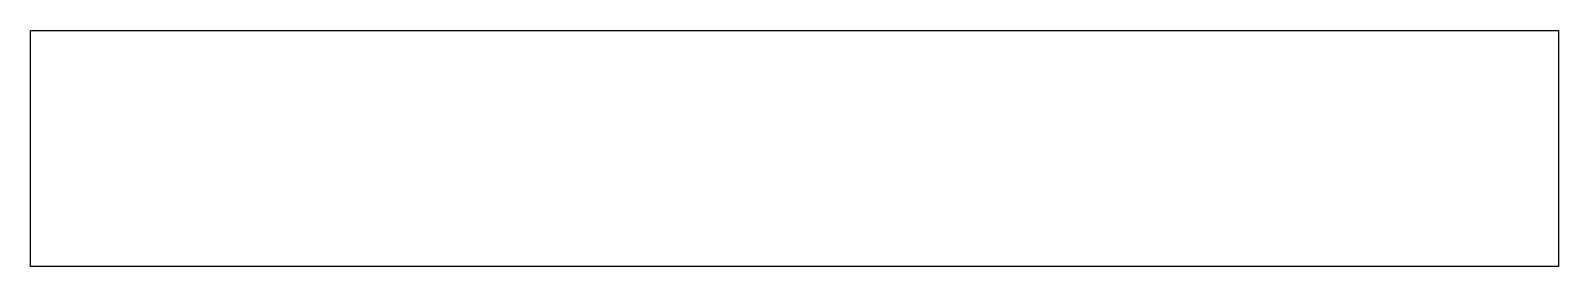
# Model space of a CAD drawing. Header units: metres. Extents: x -18.5 to 13.8, y -1.1 to 46.5.
# Drawn here: x -18.55 to 13.75, y 41.5 to 46.5 of the extents above.
import ezdxf

# ---------------------------------------------------------------- set-up
doc = ezdxf.new("R2010")
doc.units = ezdxf.units.M

msp = doc.modelspace()

# ---------------------------------------------------------------- linework, layer by layer
for p, q in [((-18.55, 46.437), (-18.55, 46.5)), ((-18.55, 46.5), (-18.507, 46.5)), ((-18.55, 46.433), (-18.55, 46.437)), ((-18.55, 46.426), (-18.55, 46.433)), ((-18.55, 46.416), (-18.55, 46.426)), ((-18.55, 46.403), (-18.55, 46.416)), ((-18.55, 45.966), (-18.55, 46.403)), ((-18.507, 46.5), (-18.412, 46.5)), ((-18.412, 46.5), (-17.499, 46.5)), ((-17.499, 46.5), (-17.395, 46.5)), ((-17.395, 46.5), (-17.252, 46.5)), ((-17.252, 46.5), (-17.069, 46.5)), ((-17.069, 46.5), (-16.854, 46.5)), ((-16.854, 46.5), (-16.625, 46.5)), ((-16.625, 46.5), (-16.418, 46.5)), ((-16.418, 46.5), (-16.274, 46.5)), ((-16.274, 46.5), (-16.224, 46.5)), ((-16.224, 46.5), (7.655, 46.5)), ((7.655, 46.5), (8.087, 46.5)), ((8.087, 46.5), (12.65, 46.5)), ((12.65, 46.5), (12.675, 46.5)), ((12.675, 46.5), (12.752, 46.5)), ((12.752, 46.5), (12.87, 46.5)), ((12.87, 46.5), (13.006, 46.5)), ((13.006, 46.5), (13.136, 46.5)), ((13.136, 46.5), (13.245, 46.5)), ((13.245, 46.5), (13.327, 46.5)), ((13.327, 46.5), (13.381, 46.5)), ((13.381, 46.5), (13.412, 46.5)), ((13.412, 46.5), (13.75, 46.5)), ((13.75, 46.5), (13.75, 45.966)), ((13.75, 46.5), (13.75, 46.5)), ((-18.55, 41.947), (-18.55, 45.966)), ((13.75, 45.966), (13.75, 41.5)), ((-18.55, 41.5), (-18.55, 41.947)), ((-18.278, 41.5), (-18.55, 41.5)), ((-18.231, 41.5), (-18.278, 41.5)), ((-18.178, 41.5), (-18.231, 41.5)), ((-18.124, 41.5), (-18.178, 41.5)), ((-18.081, 41.5), (-18.124, 41.5)), ((-18.059, 41.5), (-18.081, 41.5)), ((12.427, 41.5), (-18.059, 41.5)), ((13.529, 41.5), (12.427, 41.5)), ((13.55, 41.5), (13.529, 41.5)), ((13.58, 41.5), (13.55, 41.5)), ((13.611, 41.5), (13.58, 41.5)), ((13.638, 41.5), (13.611, 41.5)), ((13.659, 41.5), (13.638, 41.5)), ((13.674, 41.5), (13.659, 41.5)), ((13.75, 41.5), (13.674, 41.5))]:
    msp.add_line(p, q)

doc.saveas('drawing.dxf')
